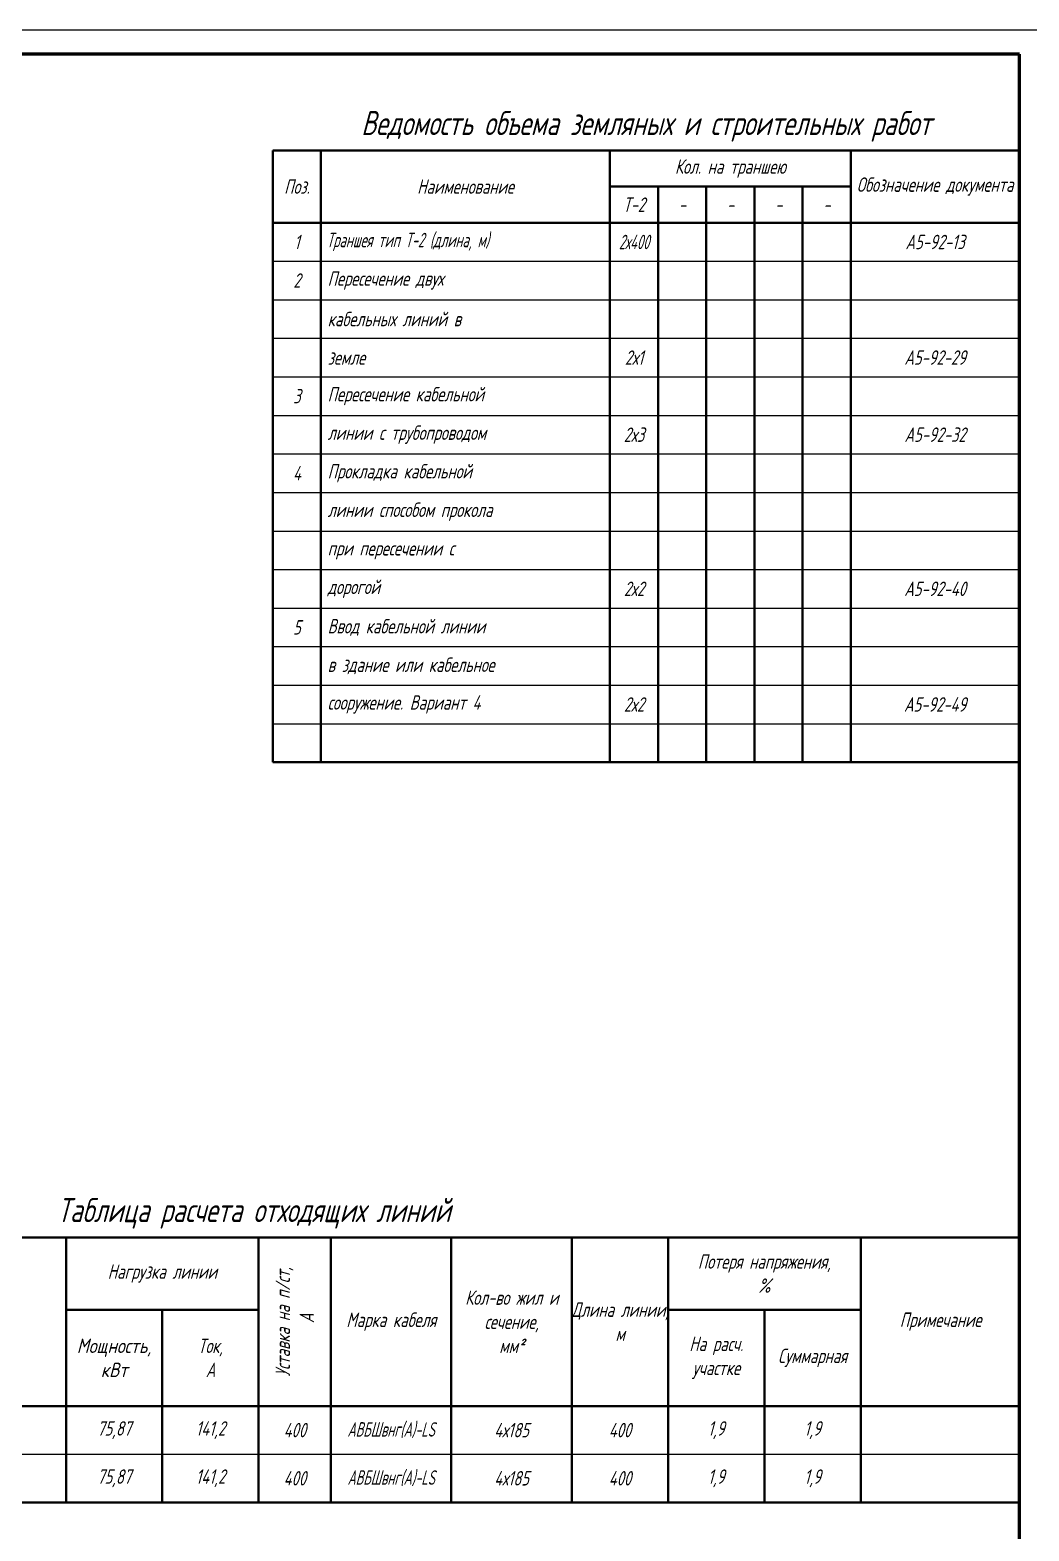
# Model space of a CAD drawing. Header units: millimetres. Extents: x 6735 to 13224, y -12144 to -9633.
# Drawn here: x 11147.7 to 11355.1, y -9944.9 to -9633.4 of the extents above; entities that cross this region are included whole.
import ezdxf

# ---------------------------------------------------------------- set-up
doc = ezdxf.new("R2010")
doc.units = ezdxf.units.MM
for name, color, linetype, lineweight in [('Рамка толстая', 7, 'Continuous', 60), ('Рамка тонкая', 5, 'Continuous', 25), ('ТаБлица', 253, 'Continuous', 25), ('Текст', 2, 'Continuous', 25)]:
    doc.layers.add(name, color=color, linetype=linetype, lineweight=lineweight)
doc.styles.add('Simplex', font='simplex.shx', dxfattribs={"width": 0.7, "oblique": 15})

# ---------------------------------------------------------------- blocks, each defined once
blk = doc.blocks.new('A$C54FF5821')
at = {"layer": 'Рамка толстая'}
for p, q in [((415, 589), (20, 589)), ((415, 5), (415, 589))]:
    blk.add_line(p, q, dxfattribs=at)
at = {"layer": 'Рамка тонкая'}
blk.add_line((420, 594), (0, 594), dxfattribs=at)

msp = doc.modelspace()

# ---------------------------------------------------------------- linework, layer by layer
at = {"layer": 'Рамка тонкая'}
msp.add_line((11035.17324, -9929.00283), (11353.21706, -9929.00283), dxfattribs=at)
at = {"layer": 'ТаБлица', "lineweight": 40}
for p, q in [((11198.10387, -9658.35746), (11353.10387, -9658.35746)), ((11198.10387, -9658.35746), (11198.10387, -9785.35746)), ((11208.10387, -9658.35746), (11208.10387, -9785.35746)), ((11268.10387, -9658.35746), (11268.10387, -9785.35746)), ((11318.10387, -9658.35746), (11318.10387, -9785.35746)), ((11353.10387, -9658.35746), (11353.10387, -9785.35746)), ((11268.10387, -9665.85746), (11318.10387, -9665.85746)), ((11278.10387, -9665.85746), (11278.10387, -9785.35746)), ((11288.10387, -9665.85746), (11288.10387, -9785.35746)), ((11298.10387, -9665.85746), (11298.10387, -9785.35746)), ((11308.10387, -9665.85746), (11308.10387, -9785.35746)), ((11198.10387, -9673.35746), (11353.10387, -9673.35746)), ((11198.10387, -9785.35746), (11353.10387, -9785.35746)), ((11035.17324, -9884.00283), (11353.21706, -9884.00283)), ((11155.17324, -9884.00283), (11155.17324, -9939.00283)), ((11195.17324, -9884.00283), (11195.17324, -9939.00283)), ((11210.17324, -9884.00283), (11210.17324, -9939.00283)), ((11235.17324, -9939.00283), (11235.17324, -9884.00283)), ((11260.17324, -9884.00283), (11260.17324, -9939.00283)), ((11280.17324, -9884.00283), (11280.17324, -9939.00283)), ((11320.17324, -9884.00283), (11320.17324, -9939.00283)), ((11155.17324, -9899.00283), (11195.17324, -9899.00283)), ((11175.17324, -9899.00283), (11175.17324, -9939.00283)), ((11280.17324, -9899.00283), (11320.17324, -9899.00283)), ((11300.17324, -9899.00283), (11300.17324, -9939.00283)), ((11353.21706, -9919.00283), (11035.17324, -9919.00283)), ((11035.17324, -9939.00283), (11353.21706, -9939.00283))]:
    msp.add_line(p, q, dxfattribs=at)
at = {"layer": 'ТаБлица', "color": 5, "lineweight": 25}
for p, q in [((11198.10387, -9681.35746), (11353.10387, -9681.35746)), ((11198.10387, -9689.35746), (11353.10387, -9689.35746)), ((11198.10387, -9697.35746), (11353.10387, -9697.35746)), ((11198.10387, -9705.35746), (11353.10387, -9705.35746)), ((11198.10387, -9713.35746), (11353.10387, -9713.35746)), ((11198.10387, -9721.35746), (11353.10387, -9721.35746)), ((11198.10387, -9729.35746), (11353.10387, -9729.35746)), ((11198.10387, -9737.35746), (11353.10387, -9737.35746)), ((11198.10387, -9745.35746), (11353.10387, -9745.35746)), ((11198.10387, -9753.35746), (11353.10387, -9753.35746)), ((11198.10387, -9761.35746), (11353.10387, -9761.35746)), ((11198.10387, -9769.35746), (11353.10387, -9769.35746)), ((11198.10387, -9777.35746), (11353.10387, -9777.35746))]:
    msp.add_line(p, q, dxfattribs=at)

# ---------------------------------------------------------------- block references
msp.add_blockref('A$C54FF5821', (10938.10387, -10227.35746))

# ---------------------------------------------------------------- texts
at = {"layer": 'ТаБлица', "color": 2, "char_height": 3, "style": 'Simplex'}
for s, insert, width, attachment_point in [('Кол. на траншею', (11293.10387, -9662.10746), 50, 5), ('Поз.', (11203.10387, -9665.85746), 10, 5), ('Наименование', (11238.10387, -9665.85746), 60, 5), ('Обозначение документа', (11335.60387, -9665.85746), 35, 5), ('Т-2', (11273.10387, -9669.60746), 10, 5), ('-', (11283.10387, -9669.60746), 10, 5), ('-', (11293.10387, -9669.60746), 10, 5), ('-', (11303.10387, -9669.60746), 10, 5), ('-', (11313.10387, -9669.60746), 10, 5), ('1', (11203.10387, -9677.35746), 10, 5), ('{\\W0.6; Траншея тип Т-2 (длина, м)}', (11208.10387, -9677.35746), 60, 4), ('{\\W0.6;2х400}', (11273.10387, -9677.35746), 10, 5), ('А5-92-13', (11335.60387, -9677.35746), 35, 5), ('2', (11203.10387, -9685.35746), 10, 5), (' Пересечение двух', (11208.10387, -9685.35746), 58, 4), (' кабельных линий в ', (11208.10387, -9693.35746), 60, 4), (' земле', (11208.10387, -9701.35746), 60, 4), ('2х1', (11273.10387, -9701.35746), 10, 5), ('А5-92-29', (11335.60387, -9701.35746), 35, 5), ('3', (11203.10387, -9709.35746), 10, 5), (' Пересечение кабельной', (11208.10387, -9709.35746), 60, 4), (' линии с трубопроводом', (11208.10387, -9717.35746), 60, 4), ('2х3', (11273.10387, -9717.35746), 10, 5), ('А5-92-32', (11335.60387, -9717.35746), 35, 5), ('4', (11203.10387, -9725.35746), 10, 5), (' Прокладка кабельной', (11208.10387, -9725.35746), 60, 4), (' линии способом прокола', (11208.10387, -9733.35746), 60, 4), (' при пересечении с ', (11208.10387, -9741.35746), 60, 4), (' дорогой', (11208.10387, -9749.35746), 60, 4), ('2х2', (11273.10387, -9749.35746), 10, 5), ('А5-92-40', (11335.60387, -9749.35746), 35, 5), (' Ввод кабельной линии', (11208.10387, -9757.35746), 60, 4), ('5', (11203.10387, -9757.35746), 10, 5), (' в здание или кабельное ', (11208.10387, -9765.35746), 60, 4), (' сооружение. Вариант 4', (11208.10387, -9773.35746), 60, 4), ('2х2', (11273.10387, -9773.35746), 10, 5), ('А5-92-49', (11335.60387, -9773.35746), 35, 5)]:
    msp.add_mtext(s, dxfattribs=dict(at, insert=insert, width=width, attachment_point=attachment_point))
at = {"layer": 'Текст', "char_height": 5, "attachment_point": 5, "line_spacing_factor": 0.8, "style": 'Simplex'}
for s, insert, width in [('{\\W0.7;Ведомость объема земляных и строительных работ}', (11275.62578, -9653.35746), 155.0438256), ('{\\Q15;Таблица расчета отходящих линий}', (11194.19515, -9879.00283), 318.0438256)]:
    msp.add_mtext(s, dxfattribs=dict(at, insert=insert, width=width))
at = {"layer": 'Текст', "char_height": 3, "attachment_point": 5, "style": 'Simplex'}
for s, insert, width in [('{\\Q15;Нагрузка линии}', (11175.17324, -9891.50283), 40), ('Потеря напряжения, \\P%', (11300.17324, -9891.50283), 40), ('{\\Q15;Кол-во жил и сечение,\\Pмм\\W0.9;²}', (11247.71861, -9901.50283), 24.9092481), ('{\\Q15;Длина линии,\\Pм}', (11270.21861, -9901.50283), 19.9092481), ('{\\Q15;Марка кабеля}', (11222.71861, -9901.50283), 24.9092481), ('{\\Q15;Примечание}', (11336.74053, -9901.50283), 32.9530737), ('{\\Q15;\\W0.8;Мощность, кВт}', (11165.17324, -9909.00283), 20), ('{\\Q15;Ток,\\PА}', (11185.17324, -9909.00283), 20), ('На расч. участке', (11290.17324, -9909.00283), 20), ('Суммарная', (11310.17324, -9909.00283), 20), ('75,87', (11165.17324, -9924.00283), 20), ('141,2', (11185.17324, -9924.00283), 20), ('400', (11202.67324, -9924.00283), 15), ('{\\W0.6;АВБШвнг(А)-LS}', (11222.67324, -9924.00283), 25), ('4х185', (11247.67324, -9924.00283), 25), ('400', (11270.17324, -9924.00283), 20), ('1,9', (11290.17324, -9924.00283), 20), ('1,9', (11310.17324, -9924.00283), 20), ('75,87', (11165.17324, -9934.00283), 20), ('141,2', (11185.17324, -9934.00283), 20), ('400', (11202.67324, -9934.00283), 15), ('{\\W0.6;АВБШвнг(А)-LS}', (11222.67324, -9934.00283), 25), ('4х185', (11247.67324, -9934.00283), 25), ('400', (11270.17324, -9934.00283), 20), ('1,9', (11290.17324, -9934.00283), 20), ('1,9', (11310.17324, -9934.00283), 20)]:
    msp.add_mtext(s, dxfattribs=dict(at, insert=insert, width=width))
at = {"layer": 'Текст', "insert": (11202.67324, -9901.50283), "char_height": 3, "width": 35, "attachment_point": 5, "rotation": 90, "style": 'Simplex'}
msp.add_mtext('Уставка на п/ст,\\P А', dxfattribs=at)

doc.saveas('drawing.dxf')
